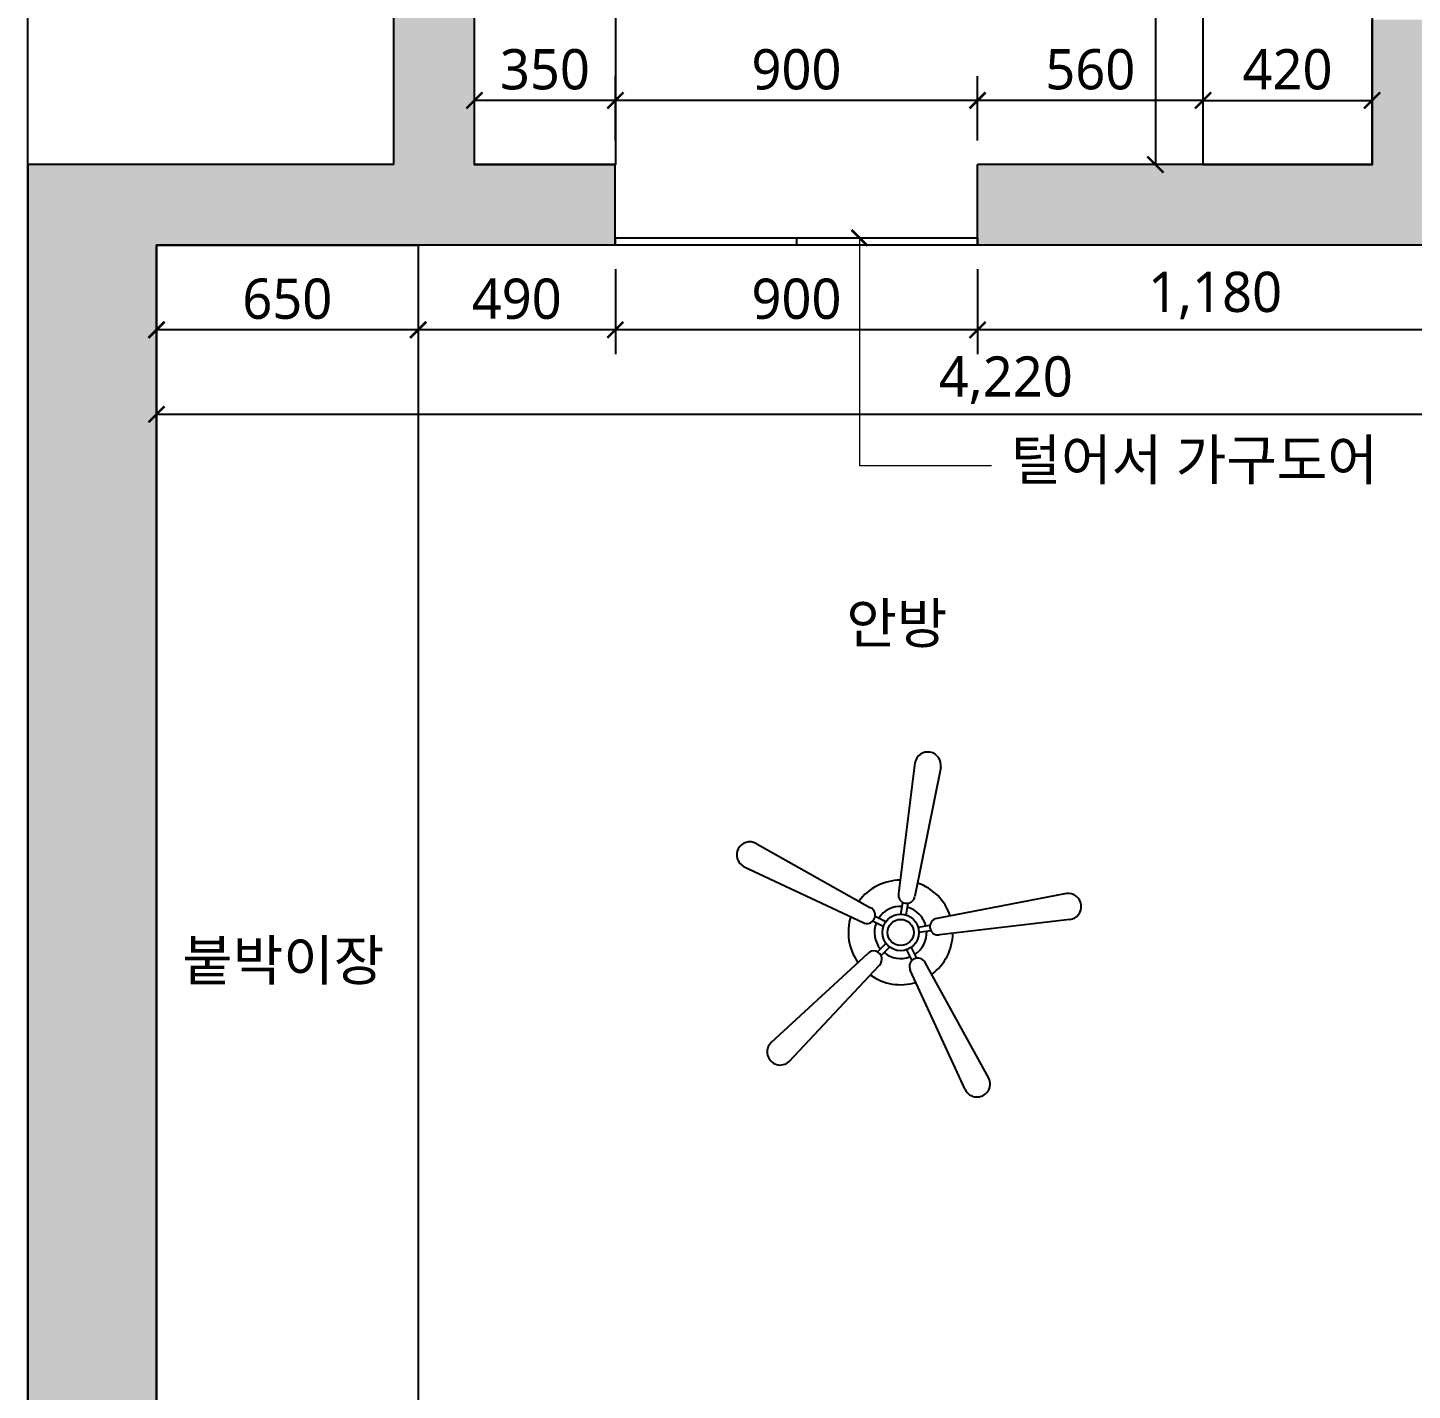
# Model space of a CAD drawing. Header units: millimetres. Extents: x 512 to 764439, y -71 to 559481.
# Drawn here: x 296827 to 300267, y 274326 to 277711 of the extents above; entities that cross this region are included whole.
import ezdxf

# ---------------------------------------------------------------- set-up
doc = ezdxf.new("R2010")
doc.units = ezdxf.units.MM
doc.header["$LTSCALE"] = 50
doc.layers.add('00', color=7, linetype='Continuous', lineweight=0)
doc.layers.add('text', color=7, linetype='Continuous', lineweight=0)
for name, color, linetype in [('06-FUR', 6, 'Continuous'), ('DIM', 7, 'Continuous'), ('fur', 6, 'Continuous'), ('ha', 8, 'Continuous'), ('wall', 2, 'Continuous')]:
    doc.layers.add(name, color=color, linetype=linetype)
doc.layers.add('purge', color=190, linetype='Continuous', plot=False)
doc.styles.add('N 맑은고딕', font='malgun.ttf')
doc.styles.add('맑은 고딕', font='malgun.ttf')
doc.dimstyles.new('DH IN40', dxfattribs={"dimscale": 40, "dimtxt": 2.5, "dimasz": 1, "dimexe": 1.5, "dimexo": 1.5, "dimtad": 1, "dimdec": 7, "dimlunit": 6, "dimtxsty": '맑은 고딕', "dimblk": 'ARCHTICK', "dimcen": 2.5, "dimclrd": 256, "dimclre": 256, "dimclrt": 256, "dimadec": 0, "dimazin": 0, "dimtfac": 1, "dimtdec": 7, "dimtix": 1, "dimtmove": 0, "dimatfit": 3, "dimldrblk": 'ARCHTICK', "dimfxl": 1, "dimtfillclr": 1, "dimlwd": -1, "dimlwe": -1, "dimarcsym": 0})

# ---------------------------------------------------------------- blocks, each defined once
blk = doc.blocks.new('qussdfoiashfoi')
at = {"layer": 'ha', "linetype": 'Continuous'}
h = blk.add_hatch(color=256, dxfattribs=at)
h.dxf.hatch_style = 1
h.paths.add_polyline_path([(167853.5, 39235.2), (167853.5, 39565.2), (167623.5, 39565.2), (167623.5, 34425.2), (167853.5, 34425.2)])
h.paths.add_polyline_path([(166703.5, 38065.2), (165363.5, 38065.2), (165363.5, 37865.2), (166703.5, 37865.2)])
h.paths.add_polyline_path([(164463.5, 38065.2), (163453.5, 38065.2), (163453.5, 37035.2), (162123.5, 37035.2), (162123.5, 39365.2), (163323.5, 39365.2), (163323.5, 39565.2), (161923.5, 39565.2), (161923.5, 36255.2), (160823.5, 36255.2), (160823.5, 34875.2), (161023.5, 34875.2), (161023.5, 36055.2), (163483.5, 36055.2), (163483.5, 34735.2), (163253.5, 34735.2), (163253.5, 34555.2), (163513.5, 34555.2), (164353.5, 34555.2), (164353.5, 34735.2), (163653.5, 34735.2), (163653.5, 37865.2), (164463.5, 37865.2)])
h.paths.add_polyline_path([(163253.5, 36835.2), (163253.5, 36255.2), (162123.5, 36255.2), (162123.5, 36835.2)], flags=16)
h.paths.add_polyline_path([(163453.5, 33275.2), (163453.5, 33635.2), (163253.5, 33635.2), (163253.5, 33275.2), (162273.5, 33275.2), (162273.5, 33075.2), (163453.5, 33075.2)])
h.paths.add_polyline_path([(161373.5, 33275.2), (161023.5, 33275.2), (161023.5, 34315.2), (160823.5, 34315.2), (160823.5, 33275.2), (159913.5, 33275.2), (159913.5, 27845.2), (162303.5, 27845.2), (162303.5, 28905.2), (161883.5, 28905.2), (161883.5, 29425.2), (162383.5, 29425.2), (162383.5, 29625.2), (161663.5, 29625.2), (161663.5, 29425.2), (161663.5, 28045.2), (160113.5, 28045.2), (160113.5, 29425.2), (160883.5, 29425.2), (160883.5, 29625.2), (160233.5, 29625.2), (160233.5, 33075.2), (161023.5, 33075.2), (161373.5, 33075.2)])
h.paths.add_polyline_path([(164683.5, 33275.2), (164453.5, 33275.2), (164453.5, 29325.2), (164683.5, 29325.2)])
h.paths.add_polyline_path([(164683.5, 28375.2), (164483.5, 28375.2), (164483.5, 28285.2), (163813.5, 28285.2), (163813.5, 28085.2), (164483.5, 28085.2), (164483.5, 27845.2), (164683.5, 27845.2)])
h.paths.add_polyline_path([(169863.5, 32950.2), (169663.5, 32950.2), (169663.5, 29290.2), (169863.5, 29290.2), (169863.5, 29365.2), (170413.5, 29365.2), (170413.5, 29565.2), (169863.5, 29565.2)])
h.paths.add_polyline_path([(170523.5, 28245.2), (169863.5, 28245.2), (169863.5, 28400.2), (169663.5, 28400.2), (169663.5, 27845.2), (169863.5, 27845.2), (169863.5, 28045.2), (170523.5, 28045.2)])
h.paths.add_polyline_path([(174253.5, 32865.2), (174053.5, 32865.2), (174053.5, 34625.2), (172833.5, 34625.2), (172833.5, 37645.2), (171333.5, 37645.2), (171333.5, 37445.2), (172633.5, 37445.2), (172633.5, 34625.2), (170753.5, 34625.2), (170753.5, 34425.2), (170753.5, 33665.2), (170953.5, 33665.2), (170953.5, 34425.2), (173853.5, 34425.2), (173853.5, 32865.2), (173143.5, 32865.2), (170953.5, 32865.2), (170753.5, 32865.2), (170753.5, 32665.2), (174053.5, 32665.2), (174053.5, 29565.2), (172873.5, 29565.2), (172873.5, 29365.2), (174123.5, 29365.2), (174123.5, 28245.2), (172873.5, 28245.2), (172873.5, 28045.2), (174253.5, 28045.2)])
h.paths.add_polyline_path([(169853.5, 37445.2), (169983.5, 37445.2), (169983.5, 37645.2), (169303.5, 37645.2), (169303.5, 37445.2), (169653.5, 37445.2), (169653.5, 34425.2), (169853.5, 34425.2)])
h.paths.add_polyline_path([(171533.5, 39235.2), (171333.5, 39235.2), (171333.5, 38645.2), (171533.5, 38645.2)])
at = {"layer": 'wall'}
for p, q in [((160823.5, 33275.2), (160823.5, 34315.2)), ((161023.5, 33275.2), (161023.5, 34315.2)), ((163253.5, 33275.2), (163253.5, 33635.2)), ((160823.5, 33275.2), (159913.5, 33275.2)), ((159913.5, 33275.2), (159913.5, 27845.2)), ((161373.5, 33275.2), (161023.5, 33275.2)), ((161373.5, 33075.2), (161373.5, 33275.2)), ((163253.5, 33275.2), (162273.5, 33275.2)), ((162273.5, 33075.2), (162273.5, 33275.2)), ((161023.5, 33075.2), (160233.5, 33075.2)), ((160233.5, 33075.2), (160233.5, 29625.2)), ((161373.5, 33075.2), (161023.5, 33075.2)), ((163453.5, 33075.2), (162273.5, 33075.2))]:
    blk.add_line(p, q, dxfattribs=at)
blk = doc.blocks.new('CELILNGPAN')
at = {"layer": '06-FUR', "color": 6}
for p, q in [((48717.2, -3709.4), (48676.4, -4034.6)), ((48781.1, -3721), (48717.1, -4041.2)), ((48322.4, -3909.7), (48607.1, -4069.5)), ((48291.6, -3966.9), (48588.2, -4106.2)), ((48682.4, -4085.6), (48687.2, -4056.2)), ((48695.2, -4087.7), (48700, -4058.3)), ((49093.7, -4034.6), (48771.7, -4096.2)), ((48644.6, -4104.7), (48618.1, -4091.1)), ((48638.6, -4116.2), (48612.1, -4102.6)), ((48725.1, -4117.8), (48754.5, -4113.2)), ((48727, -4130.6), (48756.5, -4126)), ((49102.3, -4098.9), (48778, -4137)), ((48645.1, -4158.1), (48623.9, -4179.1)), ((48360.1, -4404.3), (48600.1, -4182.9)), ((48654.2, -4167.3), (48633.1, -4188.3)), ((48696.1, -4174.1), (48709.5, -4200.7)), ((48707.7, -4168.3), (48721.1, -4194.9)), ((48404.9, -4451.3), (48629.1, -4212.2)), ((48842.1, -4521.2), (48705.7, -4224.6)), ((48900.6, -4493.1), (48742.5, -4206))]:
    blk.add_line(p, q, dxfattribs=at)
for radius in [45.4, 32.5]:
    blk.add_circle((48681.6, -4131), radius, dxfattribs=at)
for centre, radius, start, end in [((48749.2, -3715.2), 32.5, 349.67, 169.67), ((48307, -3938.3), 32.5, 61.67, 241.67), ((48681.6, -4131), 129.8, 90.4651, 143.078), ((48681.6, -4131), 129.8, 18.4651, 71.078), ((48696.7, -4037.9), 20.6, 170.7734, 350.7734), ((49098, -4066.8), 32.5, 277.67, 97.67), ((48681.6, -4131), 129.8, 162.4651, 215.078), ((48597.7, -4087.9), 20.6, 242.7734, 62.7734), ((48681.6, -4131), 64.9, 86.5125, 147.0342), ((48681.6, -4131), 64.9, 14.5125, 75.0342), ((48681.6, -4131), 64.9, 158.5125, 219.0342), ((48681.6, -4131), 64.9, 302.5125, 3.0342), ((48774.9, -4116.6), 20.6, 98.7734, 278.7734), ((48681.6, -4131), 129.8, 306.4651, 359.078), ((48614.6, -4197.5), 20.6, 314.7734, 134.7734), ((48681.6, -4131), 64.9, 230.5125, 291.0342), ((48724.1, -4215.3), 20.6, 26.7734, 206.7734), ((48681.6, -4131), 129.8, 234.4651, 287.078), ((48382.5, -4427.8), 32.5, 133.67, 313.67), ((48871.4, -4507.2), 32.5, 205.67, 25.67)]:
    blk.add_arc(centre, radius, start, end, dxfattribs=at)
blk = doc.blocks.new('_ArchTick')
at = {"color": 0, "linetype": 'ByBlock', "const_width": 0.15}
blk.add_lwpolyline([(-0.5, -0.5), (0.5, 0.5)], dxfattribs=at)
blk = doc.blocks.new('*D941')
at = {"layer": 'Defpoints', "color": 0, "linetype": 'Continuous', "transparency": 16777216}
for p in [(299186.6, 277170.4), (300366.6, 277170.4), (299186.6, 276960)]:
    blk.add_point(p, dxfattribs=at)
at = {"layer": 'DIM', "transparency": 16777216}
for p, q in [((299186.6, 277110.4), (299186.6, 276900)), ((300366.6, 277110.4), (300366.6, 276900)), ((300366.6, 276960), (299186.6, 276960))]:
    blk.add_line(p, q, dxfattribs=at)
at = {"layer": 'DIM', "linetype": 'Continuous', "transparency": 16777216, "xscale": 40, "yscale": 40, "zscale": 40, "rotation": 180}
blk.add_blockref('_ArchTick', (299186.6, 276960), dxfattribs=at)
at = {"layer": 'DIM', "linetype": 'Continuous', "transparency": 16777216, "xscale": 40, "yscale": 40, "zscale": 40}
blk.add_blockref('_ArchTick', (300366.6, 276960), dxfattribs=at)
at = {"layer": 'DIM', "linetype": 'Continuous', "transparency": 16777216, "insert": (299776.6, 277045.3), "char_height": 100, "attachment_point": 5, "style": '맑은 고딕'}
blk.add_mtext('1,180', dxfattribs=at)
blk = doc.blocks.new('*D942')
at = {"layer": 'Defpoints', "color": 0, "linetype": 'Continuous', "transparency": 16777216}
for p in [(298286.6, 277170.4), (299186.6, 277170.4), (298286.6, 276960)]:
    blk.add_point(p, dxfattribs=at)
at = {"layer": 'DIM', "transparency": 16777216}
for p, q in [((298286.6, 277110.4), (298286.6, 276900)), ((299186.6, 277110.4), (299186.6, 276900)), ((299186.6, 276960), (298286.6, 276960))]:
    blk.add_line(p, q, dxfattribs=at)
at = {"layer": 'DIM', "linetype": 'Continuous', "transparency": 16777216, "xscale": 40, "yscale": 40, "zscale": 40, "rotation": 180}
blk.add_blockref('_ArchTick', (298286.6, 276960), dxfattribs=at)
at = {"layer": 'DIM', "linetype": 'Continuous', "transparency": 16777216, "xscale": 40, "yscale": 40, "zscale": 40}
blk.add_blockref('_ArchTick', (299186.6, 276960), dxfattribs=at)
at = {"layer": 'DIM', "linetype": 'Continuous', "transparency": 16777216, "insert": (298736.6, 277036.7), "char_height": 100, "attachment_point": 5, "style": '맑은 고딕'}
blk.add_mtext('900', dxfattribs=at)
blk = doc.blocks.new('*D943')
at = {"layer": 'Defpoints', "color": 0, "linetype": 'Continuous', "transparency": 16777216}
for p in [(297796.6, 277170.4), (298286.6, 277170.4), (297796.6, 276960)]:
    blk.add_point(p, dxfattribs=at)
at = {"layer": 'DIM', "transparency": 16777216}
for p, q in [((297796.6, 277110.4), (297796.6, 276900)), ((298286.6, 277110.4), (298286.6, 276900)), ((298286.6, 276960), (297796.6, 276960))]:
    blk.add_line(p, q, dxfattribs=at)
at = {"layer": 'DIM', "linetype": 'Continuous', "transparency": 16777216, "xscale": 40, "yscale": 40, "zscale": 40, "rotation": 180}
blk.add_blockref('_ArchTick', (297796.6, 276960), dxfattribs=at)
at = {"layer": 'DIM', "linetype": 'Continuous', "transparency": 16777216, "xscale": 40, "yscale": 40, "zscale": 40}
blk.add_blockref('_ArchTick', (298286.6, 276960), dxfattribs=at)
at = {"layer": 'DIM', "linetype": 'Continuous', "transparency": 16777216, "insert": (298041.6, 277036.7), "char_height": 100, "attachment_point": 5, "style": '맑은 고딕'}
blk.add_mtext('490', dxfattribs=at)
blk = doc.blocks.new('*D944')
at = {"layer": 'Defpoints', "color": 0, "linetype": 'Continuous', "transparency": 16777216}
for p in [(297146.6, 277170.4), (297796.6, 277170.4), (297146.6, 276960)]:
    blk.add_point(p, dxfattribs=at)
at = {"layer": 'DIM', "transparency": 16777216}
for p, q in [((297146.6, 277110.4), (297146.6, 276900)), ((297796.6, 277110.4), (297796.6, 276900)), ((297796.6, 276960), (297146.6, 276960))]:
    blk.add_line(p, q, dxfattribs=at)
at = {"layer": 'DIM', "linetype": 'Continuous', "transparency": 16777216, "xscale": 40, "yscale": 40, "zscale": 40, "rotation": 180}
blk.add_blockref('_ArchTick', (297146.6, 276960), dxfattribs=at)
at = {"layer": 'DIM', "linetype": 'Continuous', "transparency": 16777216, "xscale": 40, "yscale": 40, "zscale": 40}
blk.add_blockref('_ArchTick', (297796.6, 276960), dxfattribs=at)
at = {"layer": 'DIM', "linetype": 'Continuous', "transparency": 16777216, "insert": (297471.6, 277036.7), "char_height": 100, "attachment_point": 5, "style": '맑은 고딕'}
blk.add_mtext('650', dxfattribs=at)
blk = doc.blocks.new('*D945')
at = {"layer": 'Defpoints', "color": 0, "linetype": 'Continuous', "transparency": 16777216}
for p in [(297146.6, 277170.4), (301366.6, 277170.4), (297146.6, 276750)]:
    blk.add_point(p, dxfattribs=at)
at = {"layer": 'DIM', "transparency": 16777216}
for p, q in [((297146.6, 277110.4), (297146.6, 276690)), ((301366.6, 277110.4), (301366.6, 276690)), ((301366.6, 276750), (297146.6, 276750))]:
    blk.add_line(p, q, dxfattribs=at)
at = {"layer": 'DIM', "linetype": 'Continuous', "transparency": 16777216, "xscale": 40, "yscale": 40, "zscale": 40, "rotation": 180}
blk.add_blockref('_ArchTick', (297146.6, 276750), dxfattribs=at)
at = {"layer": 'DIM', "linetype": 'Continuous', "transparency": 16777216, "xscale": 40, "yscale": 40, "zscale": 40}
blk.add_blockref('_ArchTick', (301366.6, 276750), dxfattribs=at)
at = {"layer": 'DIM', "linetype": 'Continuous', "transparency": 16777216, "insert": (299256.6, 276835.1), "char_height": 100, "attachment_point": 5, "style": '맑은 고딕'}
blk.add_mtext('4,220', dxfattribs=at)
blk = doc.blocks.new('*D977')
at = {"layer": 'Defpoints', "color": 0, "linetype": 'Continuous', "transparency": 16777216}
for p in [(300166.6, 277530), (299746.6, 277370.4), (300166.6, 277370.4)]:
    blk.add_point(p, dxfattribs=at)
at = {"layer": 'DIM', "transparency": 16777216}
for p, q in [((299746.6, 277430.4), (299746.6, 277590)), ((300166.6, 277430.4), (300166.6, 277590)), ((299746.6, 277530), (300166.6, 277530))]:
    blk.add_line(p, q, dxfattribs=at)
at = {"layer": 'DIM', "linetype": 'Continuous', "transparency": 16777216, "xscale": 40, "yscale": 40, "zscale": 40, "rotation": 180}
blk.add_blockref('_ArchTick', (299746.6, 277530), dxfattribs=at)
at = {"layer": 'DIM', "linetype": 'Continuous', "transparency": 16777216, "xscale": 40, "yscale": 40, "zscale": 40}
blk.add_blockref('_ArchTick', (300166.6, 277530), dxfattribs=at)
at = {"layer": 'DIM', "linetype": 'Continuous', "transparency": 16777216, "insert": (299956.6, 277606.7), "char_height": 100, "attachment_point": 5, "style": '맑은 고딕'}
blk.add_mtext('420', dxfattribs=at)
blk = doc.blocks.new('*D980')
at = {"layer": 'Defpoints', "color": 0, "linetype": 'Continuous', "transparency": 16777216}
for p in [(299746.6, 278830.4), (299628.3, 277370.4), (299746.6, 277370.4)]:
    blk.add_point(p, dxfattribs=at)
at = {"layer": 'DIM', "transparency": 16777216}
for p, q in [((299686.6, 278830.4), (299568.3, 278830.4)), ((299628.3, 278830.4), (299628.3, 277370.4)), ((299686.6, 277370.4), (299568.3, 277370.4))]:
    blk.add_line(p, q, dxfattribs=at)
at = {"layer": 'DIM', "linetype": 'Continuous', "transparency": 16777216, "xscale": 40, "yscale": 40, "zscale": 40}
for p, rotation in [((299628.3, 278830.4), 90), ((299628.3, 277370.4), 270)]:
    blk.add_blockref('_ArchTick', p, dxfattribs=dict(at, rotation=rotation))
at = {"layer": 'DIM', "linetype": 'Continuous', "transparency": 16777216, "insert": (299543, 278100.4), "char_height": 100, "attachment_point": 5, "rotation": 90, "style": '맑은 고딕'}
blk.add_mtext('1,460', dxfattribs=at)
blk = doc.blocks.new('*D985')
at = {"layer": 'Defpoints', "color": 0, "linetype": 'Continuous', "transparency": 16777216}
for p in [(299186.6, 277530), (299186.6, 277370.4), (299746.6, 277370.4)]:
    blk.add_point(p, dxfattribs=at)
at = {"layer": 'DIM', "transparency": 16777216}
for p, q in [((299186.6, 277430.4), (299186.6, 277590)), ((299746.6, 277430.4), (299746.6, 277590)), ((299746.6, 277530), (299186.6, 277530))]:
    blk.add_line(p, q, dxfattribs=at)
at = {"layer": 'DIM', "linetype": 'Continuous', "transparency": 16777216, "xscale": 40, "yscale": 40, "zscale": 40, "rotation": 180}
blk.add_blockref('_ArchTick', (299186.6, 277530), dxfattribs=at)
at = {"layer": 'DIM', "linetype": 'Continuous', "transparency": 16777216, "xscale": 40, "yscale": 40, "zscale": 40}
blk.add_blockref('_ArchTick', (299746.6, 277530), dxfattribs=at)
at = {"layer": 'DIM', "linetype": 'Continuous', "transparency": 16777216, "insert": (299466.6, 277606.7), "char_height": 100, "attachment_point": 5, "style": '맑은 고딕'}
blk.add_mtext('560', dxfattribs=at)
blk = doc.blocks.new('*D986')
at = {"layer": 'Defpoints', "color": 0, "linetype": 'Continuous', "transparency": 16777216}
for p in [(298286.6, 277530), (298286.6, 277370.4), (299186.6, 277370.4)]:
    blk.add_point(p, dxfattribs=at)
at = {"layer": 'DIM', "transparency": 16777216}
for p, q in [((298286.6, 277430.4), (298286.6, 277590)), ((299186.6, 277430.4), (299186.6, 277590)), ((299186.6, 277530), (298286.6, 277530))]:
    blk.add_line(p, q, dxfattribs=at)
at = {"layer": 'DIM', "linetype": 'Continuous', "transparency": 16777216, "xscale": 40, "yscale": 40, "zscale": 40, "rotation": 180}
blk.add_blockref('_ArchTick', (298286.6, 277530), dxfattribs=at)
at = {"layer": 'DIM', "linetype": 'Continuous', "transparency": 16777216, "xscale": 40, "yscale": 40, "zscale": 40}
blk.add_blockref('_ArchTick', (299186.6, 277530), dxfattribs=at)
at = {"layer": 'DIM', "linetype": 'Continuous', "transparency": 16777216, "insert": (298736.6, 277606.7), "char_height": 100, "attachment_point": 5, "style": '맑은 고딕'}
blk.add_mtext('900', dxfattribs=at)
blk = doc.blocks.new('*D987')
at = {"layer": 'Defpoints', "color": 0, "linetype": 'Continuous', "transparency": 16777216}
for p in [(297936.6, 277530), (297936.6, 277370.4), (298286.6, 277370.4)]:
    blk.add_point(p, dxfattribs=at)
at = {"layer": 'DIM', "transparency": 16777216}
for p, q in [((297936.6, 277430.4), (297936.6, 277590)), ((298286.6, 277430.4), (298286.6, 277590)), ((298286.6, 277530), (297936.6, 277530))]:
    blk.add_line(p, q, dxfattribs=at)
at = {"layer": 'DIM', "linetype": 'Continuous', "transparency": 16777216, "xscale": 40, "yscale": 40, "zscale": 40, "rotation": 180}
blk.add_blockref('_ArchTick', (297936.6, 277530), dxfattribs=at)
at = {"layer": 'DIM', "linetype": 'Continuous', "transparency": 16777216, "xscale": 40, "yscale": 40, "zscale": 40}
blk.add_blockref('_ArchTick', (298286.6, 277530), dxfattribs=at)
at = {"layer": 'DIM', "linetype": 'Continuous', "transparency": 16777216, "insert": (298111.6, 277606.7), "char_height": 100, "attachment_point": 5, "style": '맑은 고딕'}
blk.add_mtext('350', dxfattribs=at)

msp = doc.modelspace()

# ---------------------------------------------------------------- linework, layer by layer
at = {"layer": 'fur', "linetype": 'Continuous'}
msp.add_line((298736.5943044, 277188.37295821), (298736.5943044, 277170.37295821), dxfattribs=at)
for points in [[(298286.5943044, 277370.37295821), (297936.5943044, 277370.37295821), (297936.5943044, 280150.37295821), (298286.5943044, 280150.37295821)], [(299746.5943044, 278830.37295821), (300166.5943044, 278830.37295821), (300166.5943044, 277370.37295821), (299746.5943044, 277370.37295821)], [(297796.5943044, 273720.37295821), (297146.5943044, 273720.37295821), (297146.5943044, 277170.37295821), (297796.5943044, 277170.37295821)], [(298286.5943044, 277188.37295821), (299186.5943044, 277188.37295821), (299186.5943044, 277170.37295821), (298286.5943044, 277170.37295821)]]:
    msp.add_lwpolyline(points, close=True, dxfattribs=at)
at = {"layer": 'purge', "linetype": 'Continuous'}
msp.add_lwpolyline([(296826.5943044, 283660.37295821), (311166.5943044, 283660.37295821), (311166.5943044, 271940.37295821), (296826.5943044, 271940.37295821)], close=True, dxfattribs=at)

# ---------------------------------------------------------------- block references
at = {"layer": '00'}
for name, p in [('qussdfoiashfoi', (136913.05013024, 244095.19644856)), ('CELILNGPAN', (250313.74083289, 279593.96268195))]:
    msp.add_blockref(name, p, dxfattribs=at)

# ---------------------------------------------------------------- texts
at = {"layer": 'text', "char_height": 100, "attachment_point": 1, "style": 'N 맑은고딕'}
for s, width, gutter_width, insert in [('털어서 가구도어', 1069.9404269429, 500, (299268.49952747, 276687.23107253)), ('안방', 3739.8435210895, 746.99220336, (298860.52465213, 276281.27100551)), ('붙박이장', 1069.9404269429, 500, (297210.50177358, 275443.70896727))]:
    msp.add_mtext_dynamic_manual_height_columns(s, width=width, gutter_width=gutter_width, heights=[0], dxfattribs=dict(at, insert=insert))

# ---------------------------------------------------------------- dimensions: what is measured, and where the dimension line sits
at = {"layer": 'DIM', "linetype": 'Continuous'}
dim = msp.add_linear_dim(base=(299628.297152201, 277370.3729582119), p1=(299746.5943044014, 278830.3729582118), p2=(299746.5943044014, 277370.3729582118), angle=90, dimstyle='DH IN40', dxfattribs=at)
dim.commit()
dim.dimension.update_dxf_attribs({"geometry": '*D980', "text_midpoint": (299542.9710652445, 278100.3729582118)})
for base, p1, p2, picture, middle in [((297936.5943044015, 277530), (298286.5943044015, 277370.3729582117), (297936.5943044015, 277370.3729582118), '*D987', (298111.5943044015, 277606.6644021739)), ((298286.5943044015, 277530), (299186.5943044015, 277370.3729582117), (298286.5943044015, 277370.3729582117), '*D986', (298736.5943044015, 277606.6644021739)), ((297146.5943044014, 276960), (297796.5943044014, 277170.3729582118), (297146.5943044014, 277170.3729582118), '*D944', (297471.5943044014, 277036.6644021739)), ((297796.5943044014, 276960), (298286.5943044014, 277170.3729582118), (297796.5943044014, 277170.3729582118), '*D943', (298041.5943044014, 277036.6644021739)), ((298286.5943044014, 276960), (299186.5943044014, 277170.3729582118), (298286.5943044014, 277170.3729582118), '*D942', (298736.5943044014, 277036.6644021739)), ((299186.5943044014, 276960), (300366.5943044014, 277170.3729582118), (299186.5943044014, 277170.3729582118), '*D941', (299776.5943044014, 277045.3260869565))]:
    dim = msp.add_linear_dim(base=base, p1=p1, p2=p2, dimstyle='DH IN40', override={"dimtmove": 1}, dxfattribs=at)
    dim.commit()
    dim.dimension.update_dxf_attribs({"geometry": picture, "text_midpoint": middle})
for base, p1, p2, picture, middle in [((299186.5943044015, 277530), (299746.5943044014, 277370.3729582118), (299186.5943044015, 277370.3729582117), '*D985', (299466.5943044014, 277606.6644021739)), ((300166.5943044014, 277530), (299746.5943044014, 277370.3729582118), (300166.5943044014, 277370.3729582118), '*D977', (299956.5943044014, 277606.6644021739)), ((297146.5943044014, 276750), (301366.5943044014, 277170.3729582118), (297146.5943044014, 277170.3729582118), '*D945', (299256.5943044014, 276835.0543478261))]:
    dim = msp.add_linear_dim(base=base, p1=p1, p2=p2, dimstyle='DH IN40', dxfattribs=at)
    dim.commit()
    dim.dimension.update_dxf_attribs({"geometry": picture, "text_midpoint": middle})

# ---------------------------------------------------------------- leaders
at = {"layer": 'text'}
msp.add_leader([(298893.39030037, 277188.37295821), (298893.39030037, 276622.79768024), (299220.90702595, 276622.79768024)], dimstyle='DH IN40', override={"dimgap": 0.625, "dimtad": 0}, dxfattribs=at)

doc.saveas('drawing.dxf')
